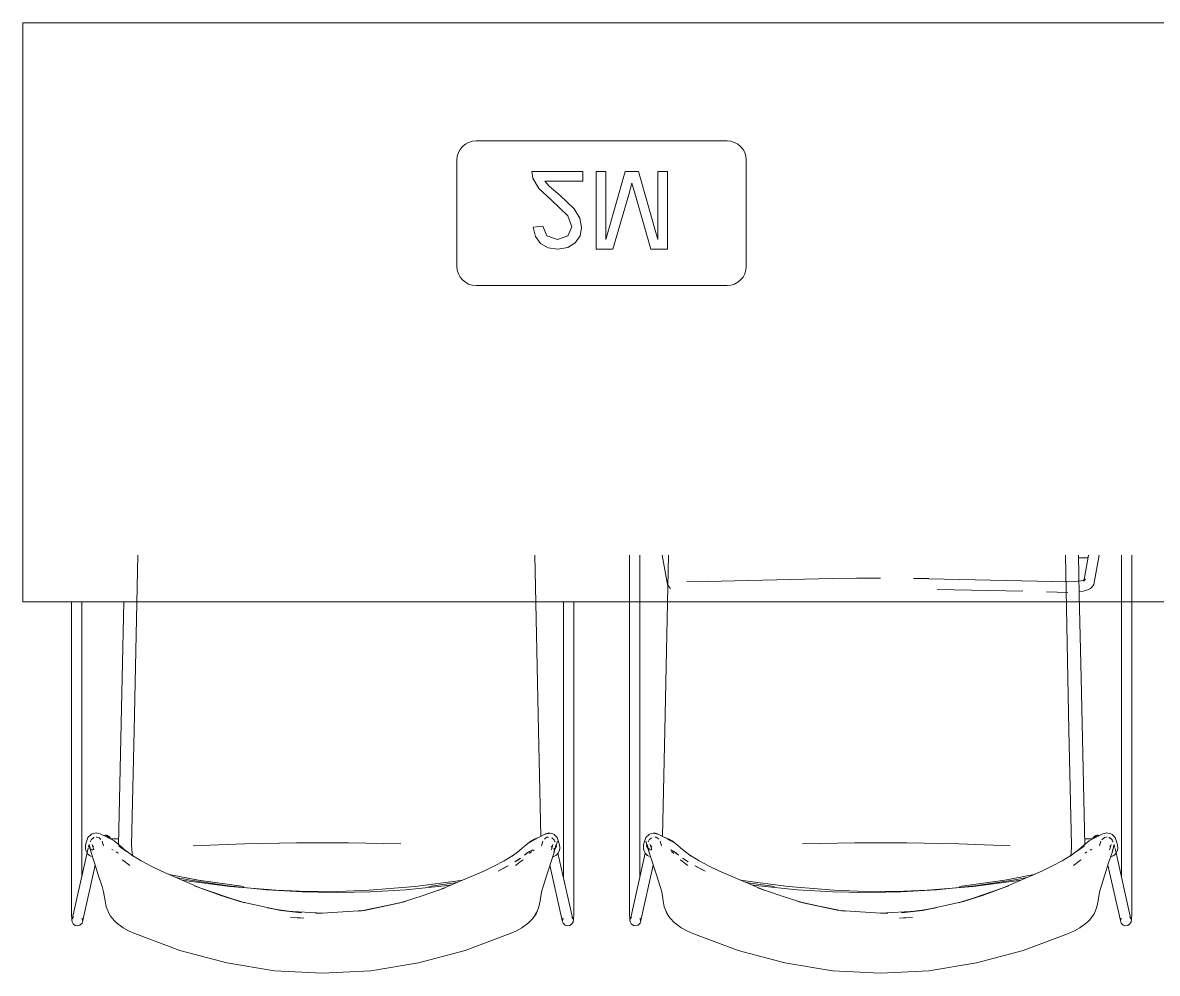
# Model space of a CAD drawing. Header units: millimetres. Extents: x 155927 to 326028, y -36033 to 97293.
# Drawn here: x 203602 to 204777, y 23346 to 24331 of the extents above; entities that cross this region are included whole.
import ezdxf

# ---------------------------------------------------------------- set-up
doc = ezdxf.new("R2010")
doc.units = ezdxf.units.MM
doc.header["$MEASUREMENT"] = 0
doc.layers.add('G-IMPT', color=8, linetype='CONTINUOUS', lineweight=9)
doc.layers.add('I-FURN', color=8, linetype='CONTINUOUS', lineweight=9)

msp = doc.modelspace()

# ---------------------------------------------------------------- linework, layer by layer
at = {"layer": 'G-IMPT'}
for p, q in [((203720.8, 23779.6), (203717.1, 23597.6)), ((204136, 23597.6), (204132.4, 23779.4)), ((204230.3, 23779.4), (204230.3, 23420.7)), ((204241.2, 23446.4), (204241.2, 23779.4)), ((204264.4, 23779.4), (204269.7, 23749.1)), ((204267, 23597.6), (204270.7, 23779.4)), ((204682.3, 23779.6), (204685.9, 23597.6)), ((204705.5, 23776.7), (204695.5, 23776.7)), ((204695.7, 23779.6), (204696.6, 23738.8)), ((204701.3, 23752.3), (204706, 23779.6)), ((204711.7, 23749.1), (204717.1, 23779.6)), ((204740.2, 23779.3), (204740.2, 23445.8)), ((204751.1, 23779.3), (204751.1, 23420.7)), ((204296.4, 23751.8), (204440.7, 23755.1)), ((204440.7, 23755.1), (204465.6, 23755.5)), ((204465.6, 23755.5), (204490.7, 23755.7)), ((204540.7, 23755.1), (204524.9, 23755.4)), ((204685, 23751.8), (204540.8, 23755)), ((204684.7, 23751.7), (204540.8, 23755)), ((204691.4, 23752), (204698.3, 23752.9)), ((204698.3, 23752.9), (204702.9, 23754.4)), ((204702.9, 23754.4), (204701, 23753)), ((204702.2, 23754.3), (204701, 23753)), ((204701.3, 23752.3), (204702.2, 23754.3)), ((204271.1, 23747), (204269.7, 23749.1)), ((204273.1, 23745), (204271.1, 23747)), ((204296.4, 23751.8), (204290, 23752)), ((204638.1, 23742), (204549.2, 23744)), ((204684.6, 23740.9), (204662.5, 23741.5)), ((204685, 23751.8), (204691.4, 23752)), ((204696.5, 23741.7), (204700.7, 23742.2)), ((204700.7, 23742.2), (204706.2, 23744)), ((204706.2, 23744), (204708.3, 23745)), ((204710.3, 23747), (204708.3, 23745)), ((204711.7, 23749.1), (204710.3, 23747)), ((203652, 23731.2), (203652, 23420.7)), ((203662.8, 23731.2), (203662.8, 23445.8)), ((203706.3, 23731.2), (203704.6, 23652.2)), ((204161.9, 23445.8), (204161.9, 23731.2)), ((204172.8, 23731.2), (204172.8, 23420.7)), ((204696.6, 23738.8), (204698.4, 23652.2)), ((203700.8, 23479.3), (203704.6, 23652.2)), ((204702.3, 23479.3), (204698.4, 23652.2)), ((203714.5, 23478.8), (203717.1, 23597.6)), ((204138.5, 23488.2), (204136, 23597.6)), ((204264.6, 23488.2), (204267, 23597.6)), ((204688.6, 23478.8), (204685.9, 23597.6)), ((203666.8, 23479.4), (203667.8, 23482.7)), ((203669.2, 23486.9), (203667.8, 23482.7)), ((203669.2, 23486.9), (203672.4, 23490)), ((203671.4, 23482.2), (203672.2, 23483.9)), ((203671.8, 23482.7), (203672.2, 23483.9)), ((203672.4, 23490), (203673.7, 23490.5)), ((203675.2, 23486.7), (203672.5, 23484.5)), ((203673.7, 23490.5), (203677.9, 23491.7)), ((203674.1, 23485.7), (203675.7, 23486.9)), ((203674.1, 23485.7), (203674.7, 23486.1)), ((203675.7, 23486.9), (203674.7, 23486.1)), ((203677.7, 23487.4), (203678.3, 23487.3)), ((203682, 23490.8), (203677.9, 23491.7)), ((203680.2, 23486.9), (203678.3, 23487.3)), ((203680.8, 23486.6), (203680.2, 23486.9)), ((203680.8, 23486.6), (203682.6, 23484.9)), ((203682, 23490.8), (203690.4, 23486.4)), ((203684, 23483), (203685.4, 23478.2)), ((203693.3, 23485.2), (203688.4, 23487.4)), ((203688.4, 23487.4), (203690.4, 23486.4)), ((203701, 23485.7), (203692.9, 23485.4)), ((203693.3, 23485.2), (203696.4, 23483.3)), ((203693.6, 23485), (203701, 23485.3)), ((203693.7, 23485), (203699.9, 23485.3)), ((203696.4, 23483.3), (203701.8, 23479)), ((204128.4, 23483.3), (204122.9, 23479)), ((204126, 23481.2), (204134.3, 23486)), ((204129.6, 23483.5), (204126, 23481.2)), ((204131.5, 23485.2), (204128.4, 23483.3)), ((204129.6, 23483.5), (204134.3, 23486)), ((204131.5, 23485.2), (204137.5, 23487.7)), ((204143.5, 23490.7), (204137.5, 23487.7)), ((204140.7, 23483.1), (204139.4, 23478.2)), ((204143.9, 23486.6), (204142.3, 23485.1)), ((204146.8, 23491.7), (204143.1, 23490.4)), ((204148.2, 23491.2), (204143.1, 23490.4)), ((204148.2, 23491.2), (204143.5, 23490.7)), ((204143.9, 23486.6), (204144.9, 23487.1)), ((204146.5, 23487.3), (204144.9, 23487.1)), ((204146.8, 23491.7), (204151, 23490.5)), ((204150, 23486.5), (204152.3, 23484.5)), ((204151, 23490.5), (204152.3, 23490)), ((204152.3, 23490), (204155.6, 23486.9)), ((204153, 23482.7), (204152.5, 23483.9)), ((204152.5, 23483.9), (204153.3, 23482.3)), ((204155.8, 23483), (204153.4, 23475.1)), ((204155.8, 23483), (204154.1, 23477.4)), ((204157, 23482.7), (204155.6, 23486.9)), ((204157, 23482.7), (204157.9, 23479.4)), ((204246.1, 23482.7), (204245.1, 23479.4)), ((204246.1, 23482.7), (204247.5, 23486.9)), ((204247.3, 23483), (204248.9, 23477.4)), ((204247.3, 23483), (204249.7, 23475.1)), ((204250.7, 23490), (204247.5, 23486.9)), ((204250.6, 23483.9), (204249.8, 23482.3)), ((204250.1, 23482.7), (204250.6, 23483.9)), ((204252.1, 23490.5), (204250.7, 23490)), ((204253.1, 23486.5), (204250.8, 23484.5)), ((204256.3, 23491.7), (204252.1, 23490.5)), ((204254.9, 23491.2), (204259.9, 23490.4)), ((204254.9, 23491.2), (204259.5, 23490.7)), ((204256.3, 23491.7), (204259.9, 23490.4)), ((204256.6, 23487.3), (204258.2, 23487.1)), ((204259.1, 23486.6), (204258.2, 23487.1)), ((204259.1, 23486.6), (204260.8, 23485.1)), ((204259.5, 23490.7), (204265.5, 23487.7)), ((204262.3, 23483.1), (204263.7, 23478.2)), ((204271.6, 23485.2), (204265.5, 23487.7)), ((204273.4, 23483.5), (204268.8, 23486)), ((204271.4, 23484.5), (204268.8, 23486)), ((204271.6, 23485.2), (204274.7, 23483.3)), ((204277.1, 23481.2), (204271.7, 23484.3)), ((204273.4, 23483.5), (204277.1, 23481.2)), ((204274.7, 23483.3), (204280.1, 23479)), ((204706.7, 23483.3), (204701.3, 23479)), ((204702.1, 23485.7), (204710.2, 23485.4)), ((204709.4, 23485), (204702.1, 23485.3)), ((204709.4, 23485), (204703.2, 23485.3)), ((204709.8, 23485.2), (204706.7, 23483.3)), ((204709.8, 23485.2), (204714.6, 23487.4)), ((204721.1, 23490.8), (204712.6, 23486.4)), ((204714.6, 23487.4), (204712.6, 23486.4)), ((204719, 23483), (204717.7, 23478.2)), ((204720, 23484.3), (204720.4, 23484.9)), ((204722.3, 23486.6), (204720.4, 23484.9)), ((204721.1, 23490.8), (204725.1, 23491.7)), ((204722.3, 23486.6), (204722.8, 23486.9)), ((204722.8, 23486.9), (204724.8, 23487.3)), ((204725.4, 23487.4), (204724.8, 23487.3)), ((204729.4, 23490.5), (204725.1, 23491.7)), ((204728.9, 23485.7), (204727.3, 23486.9)), ((204727.3, 23486.9), (204728.4, 23486.1)), ((204727.9, 23486.7), (204730.5, 23484.5)), ((204728.9, 23485.7), (204728.4, 23486.1)), ((204730.7, 23490), (204729.4, 23490.5)), ((204733.9, 23486.9), (204730.7, 23490)), ((204731.3, 23482.7), (204730.8, 23483.9)), ((204731.6, 23482.2), (204730.8, 23483.9)), ((204733.9, 23486.9), (204735.3, 23482.7)), ((204736.3, 23479.4), (204735.3, 23482.7)), ((203669.6, 23475.9), (203653, 23402.3)), ((203666.8, 23479.4), (203666.6, 23475.4)), ((203666.9, 23473.7), (203666.6, 23475.4)), ((203666.9, 23473.7), (203666.9, 23473.4)), ((203666.9, 23473.4), (203668.3, 23470.5)), ((203668.5, 23470.3), (203668.3, 23470.5)), ((203668.5, 23470.3), (203670.4, 23468.4)), ((203670.2, 23478.7), (203669.8, 23476.7)), ((203671.4, 23475.1), (203669.8, 23478.3)), ((203671.1, 23476.2), (203669.8, 23478.3)), ((203672.2, 23472.2), (203670.4, 23479.7)), ((203670.4, 23479.7), (203672.5, 23471.6)), ((203671.4, 23475.1), (203670.6, 23477.4)), ((203670.6, 23477.4), (203672.5, 23471.6)), ((203671.1, 23476.2), (203671.5, 23475.9)), ((203672.2, 23472.2), (203676, 23460.5)), ((203674.4, 23473.8), (203673, 23474.6)), ((203673.6, 23479.7), (203674.6, 23477.6)), ((203673.6, 23479.7), (203675.2, 23474.1)), ((203674.9, 23477.3), (203673.8, 23478.4)), ((203673.8, 23478.4), (203674.6, 23477.6)), ((203674.9, 23477.3), (203674.2, 23477.9)), ((203695.4, 23473.8), (203694, 23474.4)), ((203698.6, 23472.1), (203700.2, 23471)), ((203700.8, 23470.7), (203700.2, 23471)), ((203701, 23478.1), (203708.7, 23473)), ((203701, 23478.1), (203709.2, 23472.5)), ((203705, 23476), (203701.8, 23479)), ((203705, 23476), (203709.2, 23472.5)), ((203708.7, 23473), (203716.1, 23467.6)), ((203714.9, 23470.4), (203714.5, 23478.8)), ((203715.6, 23467.5), (203714.9, 23470.4)), ((203778.2, 23478.3), (203831.4, 23480.4)), ((203885.3, 23481.4), (203831.4, 23480.4)), ((203885.3, 23481.4), (203939.4, 23481.4)), ((203993.3, 23480.4), (203939.4, 23481.4)), ((204116, 23473), (204108.7, 23467.6)), ((204116, 23473), (204119.7, 23476)), ((204122.9, 23479), (204119.7, 23476)), ((204124.9, 23470.8), (204121.8, 23468.7)), ((204122.4, 23469.1), (204124.9, 23470.8)), ((204126.7, 23472.4), (204124, 23470.7)), ((204124.5, 23471), (204124, 23470.7)), ((204126.7, 23472.4), (204124.5, 23471)), ((204129.9, 23474), (204126.1, 23472.1)), ((204126.7, 23472.4), (204126.1, 23472.1)), ((204129.1, 23472.3), (204126.6, 23470.2)), ((204126.7, 23472.4), (204129.9, 23474)), ((204130.3, 23473.2), (204131.5, 23473.9)), ((204150.9, 23478.4), (204149.4, 23476.9)), ((204149.4, 23476.9), (204150.5, 23477.8)), ((204151.1, 23479.6), (204149.6, 23474.1)), ((204151.1, 23479.6), (204149.9, 23477.2)), ((204150.9, 23478.4), (204149.9, 23477.2)), ((204154.1, 23477.4), (204151.6, 23469.1)), ((204153.6, 23476.2), (204151.8, 23474.6)), ((204154.3, 23479.7), (204152.2, 23471.6)), ((204152.2, 23471.6), (204152.6, 23472.8)), ((204154.3, 23479.7), (204152.6, 23472.8)), ((204154.9, 23478.3), (204153.4, 23475.1)), ((204154.9, 23478.3), (204153.6, 23476.2)), ((204156.4, 23470.5), (204154.3, 23468.4)), ((204154.9, 23476.7), (204154.5, 23478.6)), ((204154.6, 23468.7), (204156.4, 23470.5)), ((204154.6, 23468.7), (204156.2, 23470.3)), ((204157.9, 23473.7), (204156.2, 23470.3)), ((204156.2, 23470.3), (204157.8, 23473.4)), ((204156.2, 23470.3), (204156.4, 23470.5)), ((204171.7, 23402.3), (204156.3, 23470.5)), ((204157.9, 23473.7), (204156.4, 23470.5)), ((204157.9, 23473.7), (204157.8, 23473.4)), ((204157.9, 23479.4), (204158.1, 23476.7)), ((204157.9, 23473.7), (204158.2, 23475.4)), ((204158.1, 23476.7), (204158.2, 23475.4)), ((204231.4, 23402.3), (204246.7, 23470.5)), ((204245, 23476.7), (204244.9, 23475.4)), ((204245.2, 23473.7), (204244.9, 23475.4)), ((204245.1, 23479.4), (204245, 23476.7)), ((204245.2, 23473.7), (204246.9, 23470.3)), ((204245.2, 23473.7), (204245.3, 23473.4)), ((204245.2, 23473.7), (204246.7, 23470.5)), ((204246.9, 23470.3), (204245.3, 23473.4)), ((204248.5, 23468.7), (204246.7, 23470.5)), ((204246.9, 23470.3), (204246.7, 23470.5)), ((204246.7, 23470.5), (204248.8, 23468.4)), ((204248.5, 23468.7), (204246.9, 23470.3)), ((204248.1, 23476.7), (204248.6, 23478.6)), ((204248.2, 23478.3), (204249.5, 23476.2)), ((204248.2, 23478.3), (204249.7, 23475.1)), ((204248.8, 23479.7), (204250.8, 23471.6)), ((204248.8, 23479.7), (204250.5, 23472.8)), ((204248.9, 23477.4), (204251.5, 23469.1)), ((204249.5, 23476.2), (204251.3, 23474.6)), ((204250.8, 23471.6), (204250.5, 23472.8)), ((204253.1, 23473.6), (204251.3, 23474.6)), ((204252, 23479.6), (204253.2, 23477.2)), ((204252, 23479.6), (204253.5, 23474.1)), ((204252.2, 23478.4), (204253.2, 23477.2)), ((204252.2, 23478.4), (204253.6, 23476.9)), ((204253.6, 23476.9), (204252.6, 23477.8)), ((204276.4, 23472.4), (204273.2, 23474)), ((204273.2, 23474), (204276.9, 23472.1)), ((204274, 23472.3), (204276.4, 23470.2)), ((204276.4, 23472.4), (204276.9, 23472.1)), ((204276.4, 23472.4), (204278.5, 23471)), ((204276.4, 23472.4), (204279.1, 23470.7)), ((204280.7, 23469.1), (204278.2, 23470.8)), ((204278.2, 23470.8), (204281.3, 23468.7)), ((204278.5, 23471), (204279.1, 23470.7)), ((204280.1, 23479), (204283.3, 23476)), ((204287.1, 23473), (204283.3, 23476)), ((204287.1, 23473), (204294.4, 23467.6)), ((204409.8, 23480.4), (204463.7, 23481.4)), ((204517.7, 23481.4), (204463.7, 23481.4)), ((204517.7, 23481.4), (204571.6, 23480.4)), ((204624.9, 23478.3), (204571.6, 23480.4)), ((204694.3, 23473), (204687, 23467.6)), ((204687.5, 23467.5), (204688.2, 23470.4)), ((204688.2, 23470.4), (204688.6, 23478.8)), ((204702.1, 23478.1), (204693.8, 23472.5)), ((204698.1, 23476), (204693.8, 23472.5)), ((204702.1, 23478.1), (204694.3, 23473)), ((204698.1, 23476), (204701.3, 23479)), ((204702.3, 23470.7), (204702.9, 23471)), ((204704.5, 23472.1), (204702.9, 23471)), ((204707.7, 23473.8), (204709.6, 23474.6)), ((204730.9, 23472.2), (204727, 23460.5)), ((204729.5, 23479.7), (204727.9, 23474.1)), ((204728.2, 23477.3), (204729.2, 23478.4)), ((204728.2, 23477.3), (204728.9, 23477.9)), ((204729.5, 23479.7), (204728.5, 23477.6)), ((204729.2, 23478.4), (204728.5, 23477.6)), ((204732.6, 23479.7), (204730.6, 23471.6)), ((204732.5, 23477.4), (204730.6, 23471.6)), ((204730.9, 23472.2), (204732.6, 23479.7)), ((204731.7, 23475.1), (204733.2, 23478.3)), ((204731.7, 23475.1), (204732.5, 23477.4)), ((204731.9, 23476.2), (204733.2, 23478.3)), ((204734.5, 23470.3), (204732.6, 23468.4)), ((204732.8, 23478.7), (204733.3, 23476.7)), ((204733.6, 23475.3), (204750, 23402.3)), ((204734.5, 23470.3), (204734.7, 23470.5)), ((204736.2, 23473.4), (204734.7, 23470.5)), ((204736.2, 23473.7), (204736.5, 23475.4)), ((204736.2, 23473.7), (204736.2, 23473.4)), ((204736.3, 23479.4), (204736.5, 23475.4)), ((203663.9, 23400.7), (203676.8, 23458.3)), ((203672.9, 23467.2), (203670.4, 23468.4)), ((203670.6, 23468.3), (203670.4, 23468.4)), ((203673, 23467.2), (203670.4, 23468.4)), ((203670.6, 23468.3), (203673, 23467.2)), ((203672.9, 23467.2), (203673, 23467.2)), ((203676, 23460.5), (203679.9, 23448)), ((203704.7, 23463.7), (203705.2, 23463.3)), ((203705.2, 23463.3), (203712.5, 23458)), ((203724.3, 23462.7), (203715.3, 23468.1)), ((203716.1, 23467.6), (203715.3, 23468.1)), ((203734.7, 23457.2), (203724.3, 23462.7)), ((204090, 23457.2), (204100.4, 23462.7)), ((204109.4, 23468.1), (204100.4, 23462.7)), ((204109.4, 23468.1), (204108.7, 23467.6)), ((204117.6, 23465.5), (204111.6, 23461.5)), ((204111.6, 23461.5), (204113.6, 23462.8)), ((204112.3, 23458), (204119.6, 23463.3)), ((204117.6, 23465.5), (204113.6, 23462.8)), ((204120.1, 23463.7), (204119.6, 23463.3)), ((204122.4, 23469.1), (204121.8, 23468.7)), ((204144.8, 23448), (204151.6, 23469.1)), ((204151.9, 23467.2), (204151.8, 23467.2)), ((204151.9, 23467.2), (204154.1, 23468.3)), ((204154.1, 23468.3), (204154.3, 23468.4)), ((204249, 23468.3), (204248.8, 23468.4)), ((204251.2, 23467.2), (204249, 23468.3)), ((204251.2, 23467.2), (204251.3, 23467.2)), ((204258.3, 23448), (204251.5, 23469.1)), ((204280.7, 23469.1), (204281.3, 23468.7)), ((204283, 23463.7), (204283.5, 23463.3)), ((204290.8, 23458), (204283.5, 23463.3)), ((204285.5, 23465.5), (204291.4, 23461.5)), ((204285.5, 23465.5), (204289.5, 23462.8)), ((204291.4, 23461.5), (204289.5, 23462.8)), ((204293.7, 23468.1), (204294.4, 23467.6)), ((204293.7, 23468.1), (204302.6, 23462.7)), ((204313.1, 23457.2), (204302.6, 23462.7)), ((204668.3, 23457.2), (204678.8, 23462.7)), ((204678.8, 23462.7), (204687.7, 23468.1)), ((204687, 23467.6), (204687.7, 23468.1)), ((204697.9, 23463.3), (204690.6, 23458)), ((204698.4, 23463.7), (204697.9, 23463.3)), ((204727, 23460.5), (204723.2, 23448)), ((204739.2, 23400.7), (204726.3, 23458.3)), ((204730.1, 23467.2), (204732.6, 23468.4)), ((204732.4, 23468.3), (204730.1, 23467.2)), ((204730.2, 23467.2), (204730.1, 23467.2)), ((204730.2, 23467.2), (204732.6, 23468.4)), ((204732.4, 23468.3), (204732.6, 23468.4)), ((203679.9, 23448), (203683.8, 23436)), ((203734.7, 23457.2), (203745.3, 23452)), ((203754.7, 23447.8), (203745.3, 23452)), ((203754.7, 23447.8), (203745.3, 23451.9)), ((203785.3, 23434.7), (203745.3, 23451.9)), ((203783.7, 23442.6), (203753.4, 23448.4)), ((203753.4, 23448.4), (203783.5, 23442.7)), ((204079.4, 23452), (204033, 23432.1)), ((204079.4, 23452), (204090, 23457.2)), ((204104.8, 23457.5), (204094.4, 23452)), ((204094.4, 23452), (204103.8, 23457)), ((204104.8, 23457.5), (204103.8, 23457)), ((204141, 23436), (204144.8, 23448)), ((204148, 23458.1), (204160.8, 23400.7)), ((204255.1, 23458.1), (204242.2, 23400.7)), ((204262.1, 23436), (204258.3, 23448)), ((204298.3, 23457.5), (204308.7, 23452)), ((204298.3, 23457.5), (204299.2, 23457)), ((204308.7, 23452), (204299.2, 23457)), ((204323.7, 23452), (204313.1, 23457.2)), ((204323.7, 23452), (204370.1, 23432.1)), ((204617.8, 23434.7), (204657.8, 23451.9)), ((204619.4, 23442.6), (204649.7, 23448.4)), ((204649.7, 23448.4), (204619.5, 23442.7)), ((204648.4, 23447.8), (204657.7, 23452)), ((204648.4, 23447.8), (204657.8, 23451.9)), ((204668.3, 23457.2), (204657.7, 23452)), ((204723.2, 23448), (204719.3, 23436)), ((203685.5, 23430.4), (203683.8, 23436)), ((203775.5, 23442.5), (203760.4, 23445.4)), ((203769.1, 23442.4), (203765.9, 23443)), ((203816.4, 23436), (203769.1, 23442.4)), ((203775.5, 23442.5), (203814.6, 23436.6)), ((203779.5, 23436.9), (203785.3, 23434.7)), ((203779.5, 23436.9), (203785.3, 23434.7)), ((203830.8, 23436.2), (203783.5, 23442.7)), ((203783.7, 23442.6), (203830.8, 23436.2)), ((203814.6, 23436.6), (203854.4, 23432.5)), ((203864.2, 23432.2), (203816.4, 23436)), ((204008.3, 23436), (203960.5, 23432.2)), ((203998.8, 23432.5), (204038.6, 23436.6)), ((204008.3, 23436), (204055.6, 23442.4)), ((204052, 23440.3), (204022.4, 23436.2)), ((204052, 23440.3), (204022.4, 23436.2)), ((204046.2, 23437.8), (204038.6, 23436.6)), ((204055.6, 23442.4), (204058.2, 23442.9)), ((204139.3, 23430.4), (204141, 23436)), ((204263.8, 23430.4), (204262.1, 23436)), ((204347.5, 23442.4), (204344.8, 23442.9)), ((204394.8, 23436), (204347.5, 23442.4)), ((204351, 23440.3), (204380.7, 23436.2)), ((204351.1, 23440.3), (204380.7, 23436.2)), ((204356.9, 23437.8), (204364.5, 23436.6)), ((204404.3, 23432.5), (204364.5, 23436.6)), ((204394.8, 23436), (204442.6, 23432.2)), ((204538.8, 23432.2), (204586.6, 23436)), ((204588.4, 23436.6), (204548.7, 23432.5)), ((204572.3, 23436.2), (204619.5, 23442.7)), ((204619.4, 23442.6), (204572.3, 23436.2)), ((204586.6, 23436), (204633.9, 23442.4)), ((204627.6, 23442.5), (204588.4, 23436.6)), ((204623.5, 23436.9), (204617.8, 23434.7)), ((204623.5, 23436.9), (204617.8, 23434.7)), ((204627.6, 23442.5), (204642.7, 23445.4)), ((204633.9, 23442.4), (204637.1, 23443)), ((204717.6, 23430.4), (204719.3, 23436)), ((203687.1, 23421.2), (203685.5, 23430.4)), ((203785.3, 23434.7), (203826.5, 23420.6)), ((203785.3, 23434.7), (203806.8, 23426.7)), ((203785.3, 23434.7), (203806.8, 23426.7)), ((203826.5, 23420.6), (203806.8, 23426.7)), ((203806.8, 23426.7), (203826.5, 23420.7)), ((203854.4, 23432.5), (203891.5, 23430.4)), ((203864.2, 23432.2), (203888.3, 23431.2)), ((203888.3, 23431.2), (203912.4, 23430.9)), ((203891.5, 23430.4), (203907.7, 23430.1)), ((203907.7, 23430.1), (203926.6, 23429.7)), ((203912.4, 23430.9), (203936.5, 23431.3)), ((203945.4, 23430.1), (203926.6, 23429.7)), ((203960.5, 23432.2), (203936.5, 23431.3)), ((203945.4, 23430.1), (203961.7, 23430.4)), ((203998.8, 23432.5), (203961.7, 23430.4)), ((204014.4, 23426.1), (203998.2, 23420.9)), ((204014.4, 23426.1), (204039.4, 23434.7)), ((204039.4, 23434.7), (204033, 23432.1)), ((204139.3, 23430.4), (204137.7, 23421.2)), ((204263.8, 23430.4), (204265.4, 23421.2)), ((204388.7, 23426.1), (204363.6, 23434.7)), ((204363.6, 23434.7), (204370.1, 23432.1)), ((204388.7, 23426.1), (204404.9, 23420.9)), ((204404.3, 23432.5), (204441.3, 23430.4)), ((204457.6, 23430.1), (204441.3, 23430.4)), ((204442.6, 23432.2), (204466.6, 23431.3)), ((204457.6, 23430.1), (204476.5, 23429.7)), ((204490.7, 23430.9), (204466.6, 23431.3)), ((204495.3, 23430.1), (204476.5, 23429.7)), ((204514.8, 23431.2), (204490.7, 23430.9)), ((204511.6, 23430.4), (204495.3, 23430.1)), ((204548.7, 23432.5), (204511.6, 23430.4)), ((204538.8, 23432.2), (204514.8, 23431.2)), ((204617.8, 23434.7), (204576.6, 23420.6)), ((204576.6, 23420.6), (204596.3, 23426.7)), ((204596.3, 23426.7), (204576.6, 23420.7)), ((204617.8, 23434.7), (204596.3, 23426.7)), ((204617.8, 23434.7), (204596.3, 23426.7)), ((204716, 23421.2), (204717.6, 23430.4)), ((203652, 23414.5), (203652, 23420.7)), ((203652, 23414.5), (203652.2, 23407.3)), ((203687.1, 23421.2), (203688.2, 23415.1)), ((203690, 23410.2), (203688.2, 23415.1)), ((203831.7, 23419.2), (203826.5, 23420.7)), ((203869, 23411.3), (203826.5, 23420.6)), ((203826.5, 23420.6), (203831.7, 23419.2)), ((203855.2, 23413.8), (203862.4, 23412.5)), ((203855.2, 23413.8), (203869.3, 23411.7)), ((203869, 23411.3), (203890.6, 23408.9)), ((203869, 23411.3), (203880.3, 23410)), ((203869.3, 23411.7), (203880.3, 23410)), ((203949.3, 23410.6), (203955.7, 23411.7)), ((203955.7, 23411.7), (203991.2, 23418.7)), ((203998.3, 23420.6), (203955.8, 23411.3)), ((203991.2, 23418.7), (203955.8, 23411.3)), ((203991.2, 23418.7), (203998.2, 23420.9)), ((203998.3, 23420.6), (203991.2, 23418.7)), ((204136.6, 23415.1), (204134.8, 23410.2)), ((204137.7, 23421.2), (204136.6, 23415.1)), ((204172.6, 23407.3), (204172.7, 23414.5)), ((204172.8, 23420.7), (204172.7, 23414.5)), ((204230.3, 23420.7), (204230.3, 23414.5)), ((204230.5, 23407.3), (204230.3, 23414.5)), ((204265.4, 23421.2), (204266.5, 23415.1)), ((204266.5, 23415.1), (204268.3, 23410.2)), ((204404.8, 23420.6), (204411.9, 23418.7)), ((204404.8, 23420.6), (204447.3, 23411.3)), ((204411.9, 23418.7), (204404.9, 23420.9)), ((204447.4, 23411.7), (204411.9, 23418.7)), ((204411.9, 23418.7), (204447.3, 23411.3)), ((204453.8, 23410.6), (204447.4, 23411.7)), ((204534.1, 23411.3), (204512.5, 23408.9)), ((204533.8, 23411.7), (204522.7, 23410)), ((204534.1, 23411.3), (204522.7, 23410)), ((204547.9, 23413.8), (204533.8, 23411.7)), ((204534.1, 23411.3), (204576.6, 23420.6)), ((204547.9, 23413.8), (204540.7, 23412.5)), ((204571.4, 23419.2), (204576.6, 23420.7)), ((204576.6, 23420.6), (204571.4, 23419.2)), ((204713.1, 23410.2), (204714.9, 23415.1)), ((204716, 23421.2), (204714.9, 23415.1)), ((204751.1, 23414.5), (204750.9, 23407.3)), ((204751.1, 23414.5), (204751.1, 23420.7)), ((203652.2, 23407.3), (203652.4, 23402)), ((203652.4, 23402), (203652.8, 23399.6)), ((203652.8, 23399.6), (203654, 23397.3)), ((203653, 23402.3), (203654.1, 23404.5)), ((203653.9, 23404.2), (203654.1, 23404.5)), ((203663.9, 23400.7), (203663.1, 23398.2)), ((203663.2, 23403.1), (203663.6, 23400.5)), ((203663.3, 23402.8), (203663.6, 23400.5)), ((203690, 23410.2), (203691.2, 23407.9)), ((203692.7, 23405.4), (203691.2, 23407.9)), ((203693, 23404.9), (203692.7, 23405.4)), ((203693, 23404.9), (203694.5, 23403)), ((203694.5, 23403), (203696.7, 23400.5)), ((203696.7, 23400.5), (203698.5, 23398.7)), ((203912.4, 23408.3), (203875.4, 23410.6)), ((203875.4, 23410.6), (203880.3, 23410)), ((203889.5, 23403.6), (203879.3, 23404.1)), ((203879.3, 23404.1), (203892.9, 23403.4)), ((203890.6, 23408.9), (203880.3, 23410)), ((203912.4, 23408.3), (203904.9, 23408.4)), ((203912.4, 23408.3), (203904.9, 23408.4)), ((203949.3, 23410.8), (203912.4, 23408.3)), ((203949.3, 23410.8), (203954.7, 23411.2)), ((203949.3, 23410.6), (203952.8, 23411)), ((204128, 23400.5), (204126.2, 23398.7)), ((204128, 23400.5), (204128.5, 23401.1)), ((204130.3, 23403), (204128.5, 23401.1)), ((204131.8, 23404.9), (204130.3, 23403)), ((204131.8, 23404.9), (204134.8, 23410.2)), ((204134.2, 23409.2), (204131.8, 23404.9)), ((204131.8, 23404.9), (204132, 23405.4)), ((204132, 23405.4), (204133.6, 23407.9)), ((204133.6, 23407.9), (204134.8, 23410.2)), ((204134.2, 23409.2), (204134.8, 23410.2)), ((204160.8, 23400.7), (204161.7, 23398.2)), ((204161.6, 23403.1), (204161.1, 23400.5)), ((204161.4, 23402.8), (204161.1, 23400.5)), ((204171.7, 23402.3), (204170.7, 23404.4)), ((204170.7, 23404.4), (204170.9, 23404.2)), ((204172, 23399.6), (204170.7, 23397.3)), ((204172, 23399.6), (204172.3, 23402)), ((204172.3, 23402), (204172.6, 23407.3)), ((204230.8, 23402), (204230.5, 23407.3)), ((204231.1, 23399.6), (204230.8, 23402)), ((204231.1, 23399.6), (204232.3, 23397.3)), ((204231.4, 23402.3), (204232.4, 23404.4)), ((204232.4, 23404.4), (204232.2, 23404.2)), ((204242.2, 23400.7), (204241.4, 23398.2)), ((204241.5, 23403.1), (204242, 23400.5)), ((204241.6, 23402.8), (204242, 23400.5)), ((204268.9, 23409.2), (204268.3, 23410.2)), ((204271.3, 23404.9), (204268.3, 23410.2)), ((204269.5, 23407.9), (204268.3, 23410.2)), ((204268.9, 23409.2), (204271.3, 23404.9)), ((204271, 23405.4), (204269.5, 23407.9)), ((204271.3, 23404.9), (204271, 23405.4)), ((204271.3, 23404.9), (204272.8, 23403)), ((204272.8, 23403), (204274.5, 23401.1)), ((204275, 23400.5), (204274.5, 23401.1)), ((204275, 23400.5), (204276.9, 23398.7)), ((204453.8, 23410.8), (204449.6, 23411.1)), ((204453.8, 23410.6), (204450.3, 23411)), ((204453.8, 23410.8), (204490.7, 23408.3)), ((204490.7, 23408.3), (204527.7, 23410.6)), ((204490.7, 23408.3), (204498.2, 23408.4)), ((204490.7, 23408.3), (204498.2, 23408.4)), ((204523.8, 23404.1), (204510.2, 23403.4)), ((204512.5, 23408.9), (204522.7, 23410)), ((204514.3, 23403.6), (204523.8, 23404.1)), ((204527.7, 23410.6), (204522.7, 23410)), ((204706.4, 23400.5), (204704.5, 23398.7)), ((204708.6, 23403), (204706.4, 23400.5)), ((204710.1, 23404.9), (204708.6, 23403)), ((204710.1, 23404.9), (204710.4, 23405.4)), ((204710.4, 23405.4), (204711.9, 23407.9)), ((204713.1, 23410.2), (204711.9, 23407.9)), ((204739.2, 23400.7), (204740, 23398.2)), ((204739.9, 23403.1), (204739.4, 23400.5)), ((204739.8, 23402.8), (204739.4, 23400.5)), ((204750, 23402.3), (204749, 23404.5)), ((204749.2, 23404.2), (204749, 23404.5)), ((204750.3, 23399.6), (204749.1, 23397.3)), ((204750.6, 23402), (204750.3, 23399.6)), ((204750.9, 23407.3), (204750.6, 23402)), ((203654, 23397.3), (203656.1, 23395.8)), ((203658.8, 23395.4), (203656.1, 23395.8)), ((203658.8, 23395.4), (203660.9, 23396.1)), ((203661.3, 23396.5), (203660.9, 23396.1)), ((203661.3, 23396.5), (203663.1, 23398.2)), ((203663.1, 23398.2), (203662.8, 23397.9)), ((203700.6, 23397), (203698.5, 23398.7)), ((203705.5, 23393.6), (203700.6, 23397)), ((203705.5, 23393.6), (203705.8, 23393.4)), ((203711.4, 23390.2), (203705.8, 23393.4)), ((203717.8, 23387.4), (203711.4, 23390.2)), ((204106.8, 23387.3), (204113.3, 23390.2)), ((204118.9, 23393.4), (204113.3, 23390.2)), ((204118.9, 23393.4), (204119.2, 23393.6)), ((204124.1, 23397), (204119.2, 23393.6)), ((204124.1, 23397), (204126.2, 23398.7)), ((204161.7, 23398.2), (204161.9, 23397.9)), ((204163.8, 23396.1), (204161.9, 23397.9)), ((204163.8, 23396.1), (204165.9, 23395.4)), ((204168.6, 23395.8), (204165.9, 23395.4)), ((204170.7, 23397.3), (204168.6, 23395.8)), ((204232.3, 23397.3), (204234.5, 23395.8)), ((204234.5, 23395.8), (204237.1, 23395.4)), ((204239.3, 23396.1), (204237.1, 23395.4)), ((204239.3, 23396.1), (204241.1, 23397.9)), ((204241.4, 23398.2), (204241.1, 23397.9)), ((204279, 23397), (204276.9, 23398.7)), ((204279, 23397), (204283.8, 23393.6)), ((204284.1, 23393.4), (204283.8, 23393.6)), ((204284.1, 23393.4), (204289.7, 23390.2)), ((204296.2, 23387.3), (204289.7, 23390.2)), ((204685.3, 23387.4), (204691.7, 23390.2)), ((204691.7, 23390.2), (204697.3, 23393.4)), ((204697.6, 23393.6), (204697.3, 23393.4)), ((204697.6, 23393.6), (204702.4, 23397)), ((204702.4, 23397), (204704.5, 23398.7)), ((204741.8, 23396.5), (204740, 23398.2)), ((204740, 23398.2), (204740.3, 23397.9)), ((204741.8, 23396.5), (204742.1, 23396.1)), ((204744.3, 23395.4), (204742.1, 23396.1)), ((204744.3, 23395.4), (204746.9, 23395.8)), ((204749.1, 23397.3), (204746.9, 23395.8)), ((203764.6, 23369.8), (203717.8, 23387.4)), ((204060.1, 23369.8), (204106.8, 23387.3)), ((204343, 23369.8), (204296.2, 23387.3)), ((204638.4, 23369.8), (204685.3, 23387.4)), ((203813.1, 23356.8), (203764.6, 23369.8)), ((204060.1, 23369.8), (204011.7, 23356.8)), ((204343, 23369.8), (204391.4, 23356.8)), ((204590, 23356.8), (204638.4, 23369.8)), ((203813.1, 23356.8), (203862.5, 23348.7)), ((204011.7, 23356.8), (203962.3, 23348.7)), ((204391.4, 23356.8), (204440.8, 23348.7)), ((204590, 23356.8), (204540.6, 23348.7)), ((203912.4, 23346.1), (203862.5, 23348.7)), ((203912.4, 23346.1), (203962.3, 23348.7)), ((204490.7, 23346.1), (204440.8, 23348.7)), ((204490.7, 23346.1), (204540.6, 23348.7))]:
    msp.add_line(p, q, dxfattribs=at)
at = {"layer": 'I-FURN'}
for p, q in [((204801.7, 24331.2), (203601.6, 24331.2)), ((203601.6, 24331.2), (203601.6, 23731.2)), ((204331.5, 24208.8), (204071.5, 24208.8)), ((204051.5, 24188.8), (204051.5, 24078.8)), ((204351.5, 24078.8), (204351.5, 24188.8)), ((204182.1, 24177), (204129.3, 24177)), ((204129.3, 24177), (204130.4, 24170)), ((204182.1, 24166.9), (204182.1, 24177)), ((204195.9, 24177), (204195.9, 24096.6)), ((204205.9, 24177), (204195.9, 24177)), ((204226.1, 24177), (204205.9, 24106.6)), ((204205.9, 24106.6), (204205.9, 24177)), ((204239.7, 24177), (204226.1, 24177)), ((204259.9, 24106.6), (204239.7, 24177)), ((204270, 24177), (204259.9, 24177)), ((204259.9, 24177), (204259.9, 24106.6)), ((204270, 24096.6), (204270, 24177)), ((204130.4, 24170), (204136.5, 24159.4)), ((204147.2, 24161.8), (204142.6, 24166.9)), ((204142.6, 24166.9), (204182.1, 24166.9)), ((204229.6, 24153.2), (204232.9, 24165.1)), ((204232.9, 24165.1), (204236.5, 24152.3)), ((204136.5, 24159.4), (204149.1, 24147.7)), ((204158.7, 24152.1), (204147.2, 24161.8)), ((204173.1, 24138.4), (204158.7, 24152.1)), ((204213.2, 24096.6), (204229.6, 24153.2)), ((204236.5, 24152.3), (204252.7, 24096.6)), ((204149.1, 24147.7), (204166.4, 24131)), ((204166.4, 24131), (204170.8, 24119.6)), ((204179, 24128.5), (204173.1, 24138.4)), ((204180.8, 24119), (204179, 24128.5)), ((204140.6, 24120.5), (204130.6, 24119.2)), ((204130.6, 24119.2), (204133, 24109.5)), ((204144.9, 24110.3), (204140.6, 24120.5)), ((204170.8, 24119.6), (204166.7, 24110.4)), ((204179.2, 24110.2), (204180.8, 24119)), ((204133, 24109.5), (204138.3, 24102.4)), ((204156, 24106.6), (204144.9, 24110.3)), ((204166.7, 24110.4), (204156, 24106.6)), ((204174.2, 24103), (204179.2, 24110.2)), ((204138.3, 24102.4), (204146.1, 24098)), ((204146.1, 24098), (204156.2, 24096.6)), ((204156.2, 24096.6), (204166.4, 24098.2)), ((204166.4, 24098.2), (204174.2, 24103)), ((204195.9, 24096.6), (204213.2, 24096.6)), ((204252.7, 24096.6), (204270, 24096.6)), ((204071.5, 24058.8), (204331.5, 24058.8)), ((203601.6, 23731.2), (204801.7, 23731.2)), ((203685.6, 23488.7), (203687.1, 23489.2)), ((203687.1, 23489.2), (203688.3, 23489.2)), ((203692.2, 23486.7), (203687.1, 23489.2)), ((203687.1, 23489.2), (203691.4, 23487.6)), ((203687.1, 23489.2), (203689.4, 23488.9)), ((203687.1, 23489.2), (203690.4, 23488.4)), ((203688.3, 23489.2), (203689.4, 23488.9)), ((203692.2, 23486.7), (203688.4, 23487.4)), ((203689.4, 23488.9), (203690.4, 23488.4)), ((203692.2, 23486.7), (203689.6, 23486.9)), ((203692.2, 23486.7), (203690.1, 23486.7)), ((203691.4, 23487.6), (203690.4, 23488.4)), ((203692.2, 23486.7), (203690.5, 23486.5)), ((203692.2, 23486.7), (203690.7, 23486.4)), ((203692.2, 23486.7), (203691.4, 23487.6)), ((203692.2, 23486.7), (203692.4, 23485.5)), ((204710.9, 23486.7), (204710.7, 23485.5)), ((204710.9, 23486.7), (204716, 23489.2)), ((204710.9, 23486.7), (204711.7, 23487.6)), ((204710.9, 23486.7), (204714.7, 23487.4)), ((204710.9, 23486.7), (204713.5, 23486.9)), ((204710.9, 23486.7), (204712.3, 23486.4)), ((204710.9, 23486.7), (204713, 23486.7)), ((204710.9, 23486.7), (204712.6, 23486.5)), ((204716, 23489.2), (204711.7, 23487.6)), ((204711.7, 23487.6), (204712.6, 23488.4)), ((204716, 23489.2), (204712.6, 23488.4)), ((204713.7, 23488.9), (204712.6, 23488.4)), ((204714.8, 23489.2), (204713.7, 23488.9)), ((204716, 23489.2), (204713.7, 23488.9)), ((204716, 23489.2), (204714.8, 23489.2)), ((204717.5, 23488.7), (204716, 23489.2))]:
    msp.add_line(p, q, dxfattribs=at)
for centre, start, end in [((204071.5, 24188.8), 90, 180), ((204331.5, 24188.8), 0, 90), ((204071.5, 24078.8), 180, 270), ((204331.5, 24078.8), 270, 0)]:
    msp.add_arc(centre, 20, start, end, dxfattribs=at)

doc.saveas('drawing.dxf')
